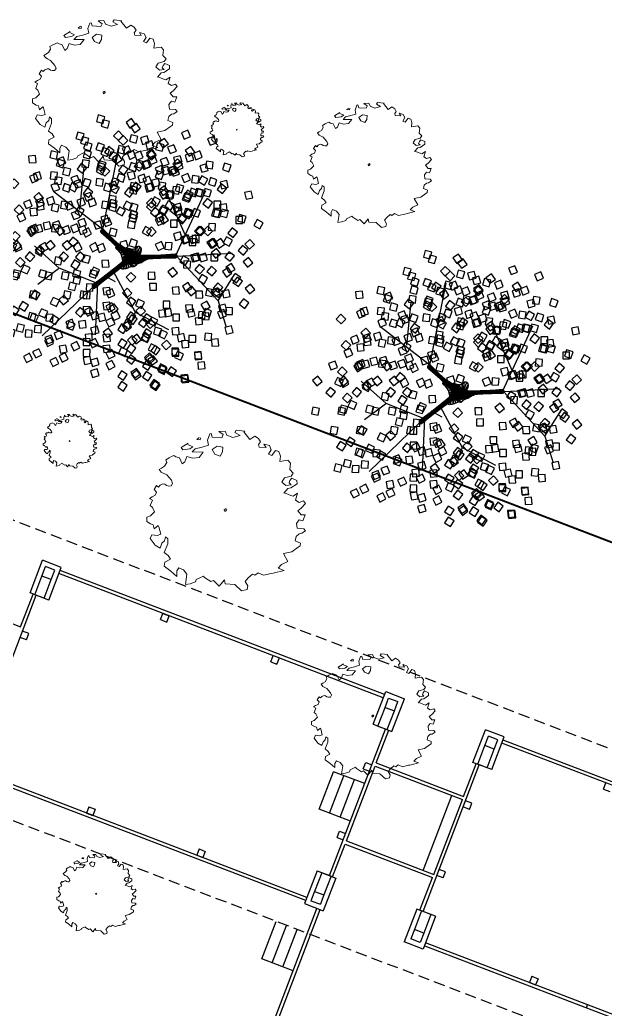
# Model space of a CAD drawing. Extents: x 2080 to 102394, y 2071 to 93424.
# Drawn here: x 77126 to 77651, y 80916 to 81805 of the extents above; entities that cross this region are included whole.
import ezdxf

# ---------------------------------------------------------------- set-up
doc = ezdxf.new("R2010")
doc.units = 0
doc.header["$LTSCALE"] = 20
doc.header["$MEASUREMENT"] = 0
doc.linetypes.add('DASHED', pattern=[0.75, 0.5, -0.25])
for name, color, linetype, lineweight in [('fence', 13, 'FENCELINE2', 40), ('Mango tree', 96, 'Continuous', 5), ('sappotta', 114, 'Continuous', 5)]:
    doc.layers.add(name, color=color, linetype=linetype, lineweight=lineweight)
doc.layers.add('proposed tree', color=3, linetype='Continuous')
doc.layers.add('wall', color=13, linetype='Continuous')
doc.linetypes.add('FENCELINE2', pattern='A,0.25,-0.1,[132,ltypeshp.shx,S=0.1,R=0,X=-0.1,Y=0],-0.1,1', length=1.45)

# ---------------------------------------------------------------- blocks, each defined once
blk = doc.blocks.new('NEEM')
at = {"layer": 'sappotta', "linetype": 'Continuous'}
for p, q in [((0.003, 1.132), (-0.083, 1.127)), ((-0.083, 1.127), (-0.023, 1.083)), ((0.03, 1.077), (0.003, 1.132)), ((0.162, 1.144), (0.142, 1.112)), ((0.283, 1.13), (0.162, 1.144)), ((0.267, 1.123), (0.283, 1.13)), ((0.351, 1.016), (0.267, 1.123)), ((-0.359, 1.043), (-0.396, 1.016)), ((-0.396, 1.016), (-0.345, 1.011)), ((-0.345, 1.011), (-0.34, 1.039)), ((-0.213, 1.092), (-0.242, 1.007)), ((-0.242, 1.007), (-0.23, 0.935)), ((-0.191, 1.099), (-0.213, 1.092)), ((-0.177, 1.048), (-0.191, 1.099)), ((-0.043, 1.039), (-0.177, 1.048)), ((-0.023, 1.083), (-0.043, 1.039)), ((0.114, 1.043), (0.03, 1.077)), ((0.216, 1.072), (0.114, 1.043)), ((0.142, 1.112), (0.216, 1.072)), ((0.421, 1.063), (0.351, 1.016)), ((0.473, 1.03), (0.421, 1.063)), ((0.472, 0.942), (0.501, 0.982)), ((0.501, 0.982), (0.473, 1.03)), ((-0.517, 0.963), (-0.614, 0.901)), ((-0.614, 0.901), (-0.589, 0.87)), ((-0.589, 0.87), (-0.494, 0.884)), ((-0.521, 0.945), (-0.521, 0.945)), ((-0.449, 0.913), (-0.521, 0.945)), ((-0.494, 0.884), (-0.449, 0.913)), ((-0.415, 0.884), (-0.459, 0.839)), ((-0.459, 0.839), (-0.303, 0.837)), ((-0.32, 0.906), (-0.415, 0.884)), ((-0.303, 0.837), (-0.361, 0.762)), ((-0.23, 0.935), (-0.32, 0.906)), ((-0.108, 0.922), (-0.177, 0.872)), ((-0.177, 0.872), (-0.139, 0.809)), ((-0.027, 0.908), (-0.108, 0.922)), ((-0.067, 0.78), (-0.034, 0.839)), ((-0.034, 0.839), (-0.027, 0.908)), ((0.483, 0.908), (0.472, 0.942)), ((0.581, 0.9), (0.483, 0.908)), ((0.551, 0.95), (0.581, 0.9)), ((0.627, 0.928), (0.551, 0.95)), ((0.616, 0.806), (0.654, 0.87)), ((0.654, 0.87), (0.627, 0.928)), ((0.715, 0.86), (0.66, 0.788)), ((0.762, 0.844), (0.715, 0.86)), ((0.783, 0.779), (0.762, 0.844)), ((-0.783, 0.757), (-0.83, 0.729)), ((-0.83, 0.729), (-0.826, 0.714)), ((-0.826, 0.714), (-0.818, 0.692)), ((-0.749, 0.774), (-0.783, 0.757)), ((-0.717, 0.789), (-0.749, 0.774)), ((-0.689, 0.772), (-0.717, 0.789)), ((-0.638, 0.758), (-0.689, 0.772)), ((-0.598, 0.672), (-0.638, 0.758)), ((-0.562, 0.699), (-0.598, 0.672)), ((-0.533, 0.776), (-0.562, 0.699)), ((-0.452, 0.75), (-0.533, 0.776)), ((-0.361, 0.762), (-0.452, 0.75)), ((-0.139, 0.809), (-0.067, 0.78)), ((0.66, 0.788), (0.616, 0.806)), ((0.776, 0.704), (0.783, 0.779)), ((0.888, 0.723), (0.776, 0.704)), ((0.924, 0.679), (0.888, 0.723)), ((-0.892, 0.613), (-0.923, 0.594)), ((-0.923, 0.594), (-0.895, 0.555)), ((-0.85, 0.638), (-0.892, 0.613)), ((-0.818, 0.692), (-0.85, 0.638)), ((0.913, 0.591), (0.924, 0.679)), ((0.964, 0.541), (0.913, 0.591)), ((-0.895, 0.555), (-0.868, 0.54)), ((-0.868, 0.54), (-0.818, 0.517)), ((-0.818, 0.517), (-0.752, 0.44)), ((-0.752, 0.44), (-0.735, 0.394)), ((0.804, 0.415), (0.84, 0.475)), ((0.84, 0.475), (0.934, 0.5)), ((0.917, 0.437), (0.904, 0.404)), ((0.942, 0.471), (0.917, 0.437)), ((0.934, 0.5), (0.964, 0.541)), ((1.014, 0.439), (0.942, 0.471)), ((1.018, 0.389), (1.014, 0.439)), ((-0.96, 0.366), (-0.994, 0.31)), ((-0.994, 0.31), (-0.961, 0.275)), ((-0.935, 0.345), (-0.96, 0.366)), ((-0.908, 0.372), (-0.935, 0.345)), ((-0.87, 0.389), (-0.908, 0.372)), ((-0.846, 0.386), (-0.87, 0.389)), ((-0.821, 0.367), (-0.846, 0.386)), ((-0.788, 0.359), (-0.821, 0.367)), ((-0.757, 0.361), (-0.788, 0.359)), ((-0.735, 0.394), (-0.757, 0.361)), ((0.86, 0.367), (0.804, 0.415)), ((0.829, 0.259), (0.888, 0.326)), ((0.933, 0.378), (0.86, 0.367)), ((0.888, 0.326), (0.93, 0.332)), ((0.904, 0.404), (0.933, 0.378)), ((0.93, 0.332), (1.018, 0.389)), ((-1.023, 0.208), (-1.062, 0.182)), ((-1.062, 0.182), (-1.02, 0.162)), ((-1.02, 0.162), (-1.049, 0.084)), ((-0.978, 0.229), (-1.023, 0.208)), ((-0.961, 0.275), (-0.978, 0.229)), ((0.838, 0.262), (0.829, 0.259)), ((0.931, 0.228), (0.838, 0.262)), ((0.962, 0.217), (0.931, 0.228)), ((1.025, 0.259), (0.962, 0.217)), ((0.996, 0.16), (1.025, 0.259)), ((1.046, 0.129), (0.996, 0.16)), ((1.109, 0.149), (1.046, 0.129)), ((1.137, 0.114), (1.109, 0.149)), ((-1.049, 0.084), (-1.017, 0.059)), ((-1.017, 0.059), (-0.991, -0.002)), ((0.02, 0.041), (-0.009, 0.024)), ((-0.009, 0.024), (0, 0)), ((0, 0), (0.014, 0.011)), ((0.014, 0.011), (0.027, 0.031)), ((1.029, 0.011), (1.074, 0.049)), ((1.074, -0.047), (1.029, 0.011)), ((1.074, 0.049), (1.137, 0.114)), ((-1.097, -0.077), (-1.098, -0.14)), ((-1.048, -0.062), (-1.097, -0.077)), ((-0.991, -0.002), (-1.048, -0.062)), ((1.007, -0.166), (1.046, -0.114)), ((1.046, -0.114), (1.1, -0.129)), ((1.129, -0.047), (1.074, -0.047)), ((1.1, -0.129), (1.129, -0.047)), ((-1.098, -0.14), (-1.044, -0.173)), ((-1.044, -0.173), (-1.007, -0.185)), ((-1.007, -0.185), (-0.992, -0.244)), ((-0.992, -0.244), (-0.937, -0.198)), ((-0.937, -0.198), (-0.93, -0.213)), ((-0.93, -0.213), (-0.902, -0.318)), ((1.016, -0.234), (1.007, -0.166)), ((1.11, -0.243), (1.016, -0.234)), ((1.083, -0.306), (1.137, -0.273)), ((1.137, -0.273), (1.11, -0.243)), ((-1.025, -0.325), (-1.052, -0.378)), ((-1.052, -0.378), (-0.982, -0.471)), ((-0.953, -0.336), (-1.025, -0.325)), ((-0.902, -0.318), (-0.953, -0.336)), ((-0.888, -0.446), (-0.848, -0.411)), ((-0.848, -0.411), (-0.837, -0.355)), ((-0.837, -0.355), (-0.803, -0.383)), ((-0.803, -0.383), (-0.803, -0.452)), ((0.992, -0.411), (1.004, -0.349)), ((1.066, -0.443), (0.992, -0.411)), ((1.004, -0.349), (1.045, -0.311)), ((1.045, -0.311), (1.083, -0.306)), ((-0.982, -0.471), (-0.91, -0.516)), ((-0.91, -0.516), (-0.888, -0.446)), ((-0.803, -0.452), (-0.853, -0.576)), ((0.943, -0.565), (1.032, -0.503)), ((1.032, -0.503), (1.061, -0.484)), ((1.061, -0.484), (1.066, -0.443)), ((-0.853, -0.576), (-0.797, -0.619)), ((-0.766, -0.668), (-0.844, -0.71)), ((-0.797, -0.619), (-0.766, -0.668)), ((0.826, -0.591), (0.943, -0.565)), ((0.887, -0.704), (0.826, -0.591)), ((-0.844, -0.71), (-0.852, -0.77)), ((-0.852, -0.77), (-0.758, -0.838)), ((-0.676, -0.836), (-0.649, -0.791)), ((-0.649, -0.791), (-0.582, -0.82)), ((-0.582, -0.82), (-0.534, -0.881)), ((0.68, -0.867), (0.834, -0.828)), ((0.751, -0.797), (0.797, -0.747)), ((0.834, -0.828), (0.751, -0.797)), ((0.797, -0.747), (0.887, -0.704)), ((-0.758, -0.838), (-0.675, -0.912)), ((-0.675, -0.912), (-0.676, -0.836)), ((-0.534, -0.881), (-0.554, -1.025)), ((-0.413, -0.988), (-0.401, -0.955)), ((-0.401, -0.955), (-0.302, -0.907)), ((-0.302, -0.907), (-0.286, -0.926)), ((-0.286, -0.926), (-0.197, -0.986)), ((-0.197, -0.986), (-0.157, -0.969)), ((-0.157, -0.969), (-0.078, -1.049)), ((-0.078, -1.049), (-0.006, -0.96)), ((-0.006, -0.96), (0.006, -1.017)), ((0.287, -0.982), (0.327, -0.932)), ((0.327, -0.932), (0.391, -0.879)), ((0.391, -0.879), (0.423, -0.897)), ((0.423, -0.897), (0.47, -0.86)), ((0.47, -0.86), (0.543, -0.896)), ((0.543, -0.896), (0.652, -0.871)), ((0.652, -0.871), (0.68, -0.867)), ((-0.554, -1.025), (-0.486, -1.015)), ((-0.486, -1.015), (-0.413, -0.988)), ((0.006, -1.017), (0.139, -1.026)), ((0.139, -1.026), (0.236, -1.115)), ((0.236, -1.115), (0.314, -1.096)), ((0.324, -1.046), (0.287, -0.982)), ((0.314, -1.096), (0.324, -1.046))]:
    blk.add_line(p, q, dxfattribs=at)
blk = doc.blocks.new('3DLF-S')
at = {"color": 3}
blk.add_3dface([(0, 0), (-4, -4, -4), (0, -8, -8), (4, -4, -4)], dxfattribs=at)
blk = doc.blocks.new('3DLFS-S')
at = {"color": 92}
for p, rotation in [((-7.25, 0.25, 10.5), 338.5232090204596), ((-21.75, -8.25, -0.46), 330.9453959009229), ((11.5, -2.25, 8.5), 25.76932762433872), ((28, -11.58, 2.5), 29.93151184050779), ((-11.25, -21.75), 349.3803447238449), ((11, -25.71, 1), 29.93151184050779)]:
    blk.add_blockref('3DLF-S', p, dxfattribs=dict(at, rotation=rotation))
blk.add_blockref('3DLF-S', (-1.75, -11.41, 4.75), dxfattribs=at)
blk = doc.blocks.new('T48')
at = {"color": 10, "extrusion": (6.99446e-33, -1, -1.83772e-16)}
for p, q in [((-0.0984, 0.0995, 0.6032), (-0.0413, 0.3873, 0.7588)), ((-0.1789, 0.1693, 0.6646), (-0.164, 0.3196, 0.8033)), ((-0.0984, 0.0995, 0.5958), (-0.2688, 0.2307, 0.725)), ((0.1651, 0.0063, 0.4593), (0.3567, 0.0169, 0.5895))]:
    blk.add_line(p, q, dxfattribs=at)
at = {"color": 10}
for p, q in [((0.1916, 0.0783, 0.5027), (0.1238, 0.2318, 0.5027)), ((0.1566, 0.0063, 0.4614), (0.2635, 0.2371, 0.6022)), ((-0.2519, -0.036, 0.508), (-0.3387, 0.0423, 0.5387)), ((0.1598, 0.0063, 0.4614), (0.3059, -0.1503, 0.6022)), ((-0.254, -0.0381, 0.5122), (-0.3271, -0.0931, 0.6011)), ((-0.12, -0.0885, 0.417), (-0.2519, -0.036, 0.508)), ((-0.0624, -0.0466, 0.3387), (0.0148, -0.1905, 0.3598)), ((0.3059, -0.1503, 0.6022), (0.3641, -0.0582, 0.653)), ((-0.3111, -0.2741, 0.6445), (-0.1333, -0.1027, 0.4233)), ((-0.1168, -0.0885, 0.417), (-0.1253, -0.2699, 0.5122)), ((0.3059, -0.1503, 0.6022), (0.3344, -0.2434, 0.6382)), ((0.0148, -0.1905, 0.3598), (0.0011, -0.2275, 0.4117)), ((0.0148, -0.1905, 0.3598), (0.1323, -0.2519, 0.3598))]:
    blk.add_line(p, q, dxfattribs=at)
at = {"color": 10, "extrusion": (1, 0, 0)}
blk.add_line((-0.0544, -0.0836, 0.4307), (-0.0929, -0.0624, 0.6985), dxfattribs=at)
at = {"color": 10}
blk.add_lwpolyline([(0.0317, 0.0392, -0.117832), (0.0349, 0.0351, -0.109862), (0.036, 0.0296, -0.036437), (0.0354, 0.0234, -0.034184), (0.0339, 0.0169, -0.070317), (0.0317, 0.0123, 0.121404), (0.0307, 0.0095, 0.105675), (0.0309, 0.0078, 0.10563), (0.0317, 0.0063, 0.11787), (0.034, 0.0048, 0.050289), (0.0402, 0.0032, 0.018663), (0.0459, 0.0025, 0.01497), (0.0529, 0.0021, 0.087147), (0.0578, 0.0029, -0.118281), (0.0614, 0.0032, -0.325615), (0.0642, 0.0004, -0.326103), (0.0624, -0.0032, -0.032273), (0.0591, -0.0046, 0.027106), (0.055, -0.0063, 0.002318), (0.0467, -0.0105, 0.008478), (0.0444, -0.0116, 0.036344), (0.042, -0.0132, -0.022039), (0.0381, -0.0159, -0.092744), (0.0318, -0.0183, 0.069203), (0.0233, -0.0212, 0.147866), (0.0177, -0.0264, -0.172152), (0.0127, -0.0307, -0.132721), (0.0065, -0.0313, 0.108842), (-0.0011, -0.0317, 0.053805), (-0.0066, -0.0339, -0.040641), (-0.0138, -0.037, -0.081395), (-0.0294, -0.0396, -0.221332), (-0.0349, -0.037, -0.079922), (-0.0366, -0.0342, -0.108313), (-0.037, -0.0317, -0.048517), (-0.0366, -0.0289, -0.02389), (-0.0349, -0.0233, -0.137674), (-0.0294, -0.0155, 0.264867), (-0.0275, -0.0106, 0.017693), (-0.028, -0.0077, 0.00755), (-0.0296, -0.0011, 0.004346), (-0.0318, 0.0072, 0.010497), (-0.0328, 0.0106, 0.070056), (-0.0345, 0.0141, 0.023562), (-0.0413, 0.0233, 0.090241), (-0.0474, 0.0285, -0.118501), (-0.0519, 0.0328, -0.08154), (-0.0529, 0.0353, -0.126697), (-0.0529, 0.037, -0.215241), (-0.0518, 0.0384, -0.116434), (-0.0487, 0.0392, -0.22855), (-0.0456, 0.0377, 0.214017), (-0.0423, 0.036, 0.07524), (-0.0392, 0.0363, 0.190759), (-0.0381, 0.037, 0.274563), (-0.038, 0.0385, -0.2385), (-0.0381, 0.0402, -0.087445), (-0.0371, 0.0416, -0.110244), (-0.036, 0.0423, -0.136741), (-0.0342, 0.0425, -0.06456), (-0.0307, 0.0413, -0.144236), (-0.0272, 0.038, 0.201708), (-0.0243, 0.036, 0.026586), (-0.0197, 0.0351, -0.015616), (-0.0116, 0.0339, -0.012911), (-0.0034, 0.0321, 0.016293), (0.0032, 0.0307, 0.100723), (0.0087, 0.0308, 0.063874), (0.0169, 0.0339, 0.158892), (0.0202, 0.0372, -0.171356), (0.0233, 0.0402, -0.140353), (0.0277, 0.0409, -0.14068)], format="xyb", close=True, dxfattribs=at)
blk.add_circle((0, 0, 0.0593), 0.0169, dxfattribs=at)
at = {"color": 10, "extrusion": (0.668965, 4.71754e-17, 0.743294)}
blk.add_circle((0.0067, 0.1929, 0.4486), 0.00635, dxfattribs=at)
at = {"color": 92, "xscale": 0.00423333291, "yscale": 0.00423333291, "zscale": 0.00423333291}
for p, rotation in [((-0.0512, 0.3634, 0.4773), 180), ((-0.0347, 0.3469, 0.5778), 180), ((0.2193, 0.2927, 0.6911), 127.0355451173859), ((-0.1257, 0.2737, 0.7715), 217.0355451173859), ((-0.2751, 0.2492, 0.5313), 241.10908773184), ((0.0646, 0.2942, 0.7715), 180), ((0.0532, 0.2187, 0.4392), 127.0355451173859), ((0.1697, 0.2419, 0.5345), 127.0355451173859), ((-0.2217, 0.214, 0.6223), 217.0355451173859), ((-0.0766, 0.2087, 0.5239), 217.0355451173859), ((-0.0983, 0.239, 0.6773), 180), ((0.0212, 0.2561, 0.581), 180), ((0.0782, 0.1863, 0.8901), 127.0355451173859), ((0.0824, 0.1895, 0.3736), 127.0355451173859), ((0.1019, 0.2041, 0.7334), 127.0355451173859), ((0.1566, 0.2654, 0.6181), 180), ((-0.2004, 0.1285, 0.6773), 217.0355451173859), ((-0.056, 0.1294, 0.5408), 217.0355451173859), ((-0.0313, 0.1487, 0.9155), 217.0355451173859), ((0.3278, 0.115, 0.6159), 116.7371100578059), ((0.0356, 0.06, 0.8699), 217.0355451173859), ((0.0646, 0.127, 0.8805), 180), ((0.0646, 0.1143, 0.3831), 180), ((0.1746, 0.1016, 0.8901), 90), ((0.1799, 0.1016, 0.3736), 90), ((0.2043, 0.1016, 0.7334), 90), ((-0.2706, 0.0643, 0.3937), 241.10908773184), ((-0.2856, 0.0738, 0.6742), 260.280514680602), ((0.2753, 0.0475, 0.4286), 105.1767250495332), ((-0.1363, 0.0536, 0.6773), 274.426310174705), ((0.0646, 0.0265, 0.8699), 180), ((0.1228, -0.0191, 0.6773), 105.1767250495332), ((-0.3807, 0.0017, 0.5165), 274.426310174705), ((-0.2887, 0.0017, 0.8181), 274.426310174705), ((-0.1701, 0.0017, 0.454), 274.426310174705), ((-0.1119, 0.0017, 0.9165), 274.426310174705), ((0.188, -0.0842, 0.6551), 105.1767250495332), ((0.24, -0.0892, 0.7673), 68.14117993214732), ((0.2855, -0.0824, 0.5175), 54.73338241883649), ((-0.0904, -0.066, 0.9165), 311.4618552920909), ((0.2622, -0.1654, 0.5673), 68.14117993214732), ((0.0168, -0.0972, 0.8329), 19.52835435071045), ((-0.2315, -0.1725, 0.8181), 311.4618552920909), ((-0.1488, -0.2181, 0.453), 294.8881552746311), ((-0.0451, -0.1141, 0.7705), 342.4928092333245), ((0.0639, -0.1597, 0.9017), 19.52835435071045), ((-0.305, -0.2279, 0.5165), 311.4618552920909), ((-0.2725, -0.2122, 0.6456), 311.4618552920909), ((-0.0451, -0.166, 0.9017), 342.4928092333245), ((0.0694, -0.1975, 0.4646), 28.35728449507812), ((0.0977, -0.2045, 0.6371), 19.52835435071045), ((-0.0635, -0.1995, 0.4646), 351.3217393776923), ((-0.0451, -0.2782, 0.6371), 342.4928092333245), ((0.1544, -0.2796, 0.7345), 19.52835435071045), ((-0.0451, -0.3163, 0.7345), 342.4928092333245), ((0.0947, -0.3242, 0.635), 19.52835435071045), ((0.0952, -0.3294, 0.508), 20.68147253157148)]:
    blk.add_blockref('3DLFS-S', p, dxfattribs=dict(at, rotation=rotation))
at = {"xscale": 0.00423333291, "yscale": 0.00423333291, "zscale": 0.00423333291}
for p, rotation in [((-0.0783, -0.0074, 0.9843), 319.1446237411043), ((0.0603, -0.0508, 0.9843), 46.3875157474432)]:
    blk.add_blockref('3DLF-S', p, dxfattribs=dict(at, rotation=rotation))
blk.add_blockref('3DLF-S', (0, -0.0508, 0.9843), dxfattribs=at)
at = {"color": 10}
mesh = blk.add_polymesh((2, 36), dxfattribs=dict(at, n_close=True))
for k, corner in enumerate([(-0.0046, 0.0044, 0.2678), (-0.0035, 0.0053, 0.2678), (-0.0022, 0.0061, 0.2678), (-0.0009, 0.0067, 0.2678), (0.0006, 0.007, 0.2678), (0.0021, 0.007, 0.2678), (0.0035, 0.0068, 0.2678), (0.0049, 0.0063, 0.2678), (0.0062, 0.0056, 0.2678), (0.0074, 0.0047, 0.2678), (0.0083, 0.0036, 0.2678), (0.0091, 0.0023, 0.2678), (0.0097, 0.0009, 0.2678), (0.0099, -0.0005, 0.2678), (0.01, -0.002, 0.2678), (0.0098, -0.0034, 0.2678), (0.0093, -0.0048, 0.2678), (0.0086, -0.0061, 0.2678), (0.0077, -0.0073, 0.2678), (0.0066, -0.0083, 0.2678), (0.0053, -0.009, 0.2678), (0.0039, -0.0096, 0.2678), (0.0025, -0.0099, 0.2678), (0.001, -0.0099, 0.2678), (-0.0004, -0.0097, 0.2678), (-0.0018, -0.0092, 0.2678), (-0.0031, -0.0085, 0.2678), (-0.0043, -0.0076, 0.2678), (-0.0053, -0.0065, 0.2678), (-0.006, -0.0052, 0.2678), (-0.0066, -0.0039, 0.2678), (-0.0069, -0.0024, 0.2678), (-0.0069, -0.0009, 0.2678), (-0.0067, 0.0005, 0.2678), (-0.0062, 0.0019, 0.2678), (-0.0055, 0.0032, 0.2678), (-0.0963, 0.0992, 0.5969), (-0.0957, 0.0985, 0.5976), (-0.0954, 0.0978, 0.5983), (-0.0951, 0.0969, 0.599), (-0.0951, 0.096, 0.5996), (-0.0952, 0.095, 0.6001), (-0.0955, 0.094, 0.6006), (-0.0959, 0.0931, 0.6009), (-0.0965, 0.0922, 0.6011), (-0.0972, 0.0913, 0.6011), (-0.098, 0.0906, 0.6011), (-0.0989, 0.0899, 0.6009), (-0.0999, 0.0894, 0.6006), (-0.1008, 0.0891, 0.6001), (-0.1018, 0.0889, 0.5996), (-0.1027, 0.0889, 0.599), (-0.1036, 0.0891, 0.5983), (-0.1043, 0.0894, 0.5976), (-0.105, 0.0899, 0.5969), (-0.1055, 0.0906, 0.5961), (-0.1059, 0.0913, 0.5954), (-0.1061, 0.0922, 0.5948), (-0.1062, 0.0931, 0.5942), (-0.1061, 0.0941, 0.5936), (-0.1058, 0.0951, 0.5932), (-0.1053, 0.096, 0.5929), (-0.1048, 0.0969, 0.5927), (-0.1041, 0.0978, 0.5926), (-0.1032, 0.0985, 0.5927), (-0.1024, 0.0992, 0.5929), (-0.1014, 0.0997, 0.5932), (-0.1004, 0.1, 0.5936), (-0.0995, 0.1002, 0.5942), (-0.0986, 0.1002, 0.5948), (-0.0977, 0.1, 0.5954), (-0.0969, 0.0997, 0.5961)]):
    mesh.set_mesh_vertex(divmod(k, 36), corner)
mesh = blk.add_polymesh((2, 36), dxfattribs=dict(at, n_close=True))
for k, corner in enumerate([(0.0169, 0, 0.0593), (0.0167, 0.0029, 0.0593), (0.0159, 0.0058, 0.0593), (0.0147, 0.0085, 0.0593), (0.013, 0.0109, 0.0593), (0.0109, 0.013, 0.0593), (0.0085, 0.0147, 0.0593), (0.0058, 0.0159, 0.0593), (0.0029, 0.0167, 0.0593), (0, 0.0169, 0.0593), (-0.0029, 0.0167, 0.0593), (-0.0058, 0.0159, 0.0593), (-0.0085, 0.0147, 0.0593), (-0.0109, 0.013, 0.0593), (-0.013, 0.0109, 0.0593), (-0.0147, 0.0085, 0.0593), (-0.0159, 0.0058, 0.0593), (-0.0167, 0.0029, 0.0593), (-0.0169, 0, 0.0593), (-0.0167, -0.0029, 0.0593), (-0.0159, -0.0058, 0.0593), (-0.0147, -0.0085, 0.0593), (-0.013, -0.0109, 0.0593), (-0.0109, -0.013, 0.0593), (-0.0085, -0.0147, 0.0593), (-0.0058, -0.0159, 0.0593), (-0.0029, -0.0167, 0.0593), (0, -0.0169, 0.0593), (0.0029, -0.0167, 0.0593), (0.0058, -0.0159, 0.0593), (0.0085, -0.0147, 0.0593), (0.0109, -0.013, 0.0593), (0.013, -0.0109, 0.0593), (0.0147, -0.0085, 0.0593), (0.0159, -0.0058, 0.0593), (0.0167, -0.0029, 0.0593), (0.0223, 0.0396), (0.015, 0.0329), (0.0052, 0.0305), (-0.0048, 0.0324), (-0.0147, 0.0344), (-0.0247, 0.0361), (-0.0327, 0.0421), (-0.0383, 0.0368), (-0.0474, 0.0389), (-0.0522, 0.0334), (-0.0448, 0.0267), (-0.0381, 0.0191), (-0.0328, 0.0105), (-0.0301, 0.0007), (-0.0278, -0.0091), (-0.0317, -0.0177), (-0.0361, -0.0268), (-0.0354, -0.0365), (-0.0263, -0.0395), (-0.0163, -0.0378), (-0.0068, -0.0341), (0.0028, -0.0311), (0.0128, -0.0306), (0.0199, -0.0236), (0.0288, -0.019), (0.0384, -0.0157), (0.047, -0.0103), (0.0561, -0.0059), (0.0642, -0.0006), (0.0566, 0.0025), (0.0465, 0.0024), (0.0365, 0.004), (0.031, 0.0108), (0.0348, 0.0202), (0.036, 0.0303), (0.0317, 0.0392)]):
    mesh.set_mesh_vertex(divmod(k, 36), corner)
mesh = blk.add_polymesh((2, 36), dxfattribs=dict(at, n_close=True))
for k, corner in enumerate([(-0.0047, -0.0042, 0.2678), (-0.0056, -0.0031, 0.2678), (-0.0063, -0.0017, 0.2678), (-0.0067, -0.0003, 0.2678), (-0.0069, 0.0011, 0.2678), (-0.0068, 0.0026, 0.2678), (-0.0065, 0.004, 0.2678), (-0.0059, 0.0054, 0.2678), (-0.0051, 0.0066, 0.2678), (-0.0041, 0.0077, 0.2678), (-0.0029, 0.0086, 0.2678), (-0.0016, 0.0093, 0.2678), (-0.0002, 0.0097, 0.2678), (0.0013, 0.0099, 0.2678), (0.0028, 0.0098, 0.2678), (0.0042, 0.0095, 0.2678), (0.0056, 0.0089, 0.2678), (0.0068, 0.0081, 0.2678), (0.0079, 0.0071, 0.2678), (0.0088, 0.0059, 0.2678), (0.0094, 0.0046, 0.2678), (0.0099, 0.0032, 0.2678), (0.01, 0.0017, 0.2678), (0.01, 0.0002, 0.2678), (0.0096, -0.0012, 0.2678), (0.009, -0.0026, 0.2678), (0.0082, -0.0038, 0.2678), (0.0072, -0.0049, 0.2678), (0.0061, -0.0058, 0.2678), (0.0047, -0.0064, 0.2678), (0.0033, -0.0069, 0.2678), (0.0019, -0.007, 0.2678), (0.0004, -0.007, 0.2678), (-0.0011, -0.0066, 0.2678), (-0.0024, -0.0061, 0.2678), (-0.0036, -0.0053, 0.2678), (-0.1348, -0.0955, 0.4233), (-0.1341, -0.0951, 0.4241), (-0.1334, -0.0948, 0.4248), (-0.1325, -0.0946, 0.4254), (-0.1316, -0.0946, 0.426), (-0.1306, -0.0948, 0.4266), (-0.1297, -0.0952, 0.427), (-0.1287, -0.0957, 0.4273), (-0.1279, -0.0963, 0.4275), (-0.1271, -0.0971, 0.4276), (-0.1264, -0.098, 0.4275), (-0.1258, -0.0989, 0.4273), (-0.1254, -0.0999, 0.427), (-0.1252, -0.1009, 0.4266), (-0.1251, -0.1019, 0.426), (-0.1251, -0.1028, 0.4254), (-0.1254, -0.1036, 0.4248), (-0.1258, -0.1044, 0.4241), (-0.1263, -0.105, 0.4233), (-0.127, -0.1055, 0.4226), (-0.1278, -0.1058, 0.4219), (-0.1287, -0.1059, 0.4212), (-0.1296, -0.1059, 0.4206), (-0.1305, -0.1057, 0.4201), (-0.1315, -0.1054, 0.4196), (-0.1324, -0.1049, 0.4193), (-0.1333, -0.1042, 0.4191), (-0.1341, -0.1034, 0.4191), (-0.1348, -0.1026, 0.4191), (-0.1353, -0.1016, 0.4193), (-0.1357, -0.1006, 0.4196), (-0.136, -0.0997, 0.4201), (-0.1361, -0.0987, 0.4206), (-0.136, -0.0978, 0.4212), (-0.1358, -0.0969, 0.4219), (-0.1354, -0.0962, 0.4226)]):
    mesh.set_mesh_vertex(divmod(k, 36), corner)
mesh = blk.add_polymesh((2, 36), dxfattribs=dict(at, n_close=True))
for k, corner in enumerate([(0.0169, 0, 0.0593), (0.0167, 0.0029, 0.0593), (0.0159, 0.0058, 0.0593), (0.0147, 0.0085, 0.0593), (0.013, 0.0109, 0.0593), (0.0109, 0.013, 0.0593), (0.0085, 0.0147, 0.0593), (0.0058, 0.0159, 0.0593), (0.0029, 0.0167, 0.0593), (0, 0.0169, 0.0593), (-0.0029, 0.0167, 0.0593), (-0.0058, 0.0159, 0.0593), (-0.0085, 0.0147, 0.0593), (-0.0109, 0.013, 0.0593), (-0.013, 0.0109, 0.0593), (-0.0147, 0.0085, 0.0593), (-0.0159, 0.0058, 0.0593), (-0.0167, 0.0029, 0.0593), (-0.0169, 0, 0.0593), (-0.0167, -0.0029, 0.0593), (-0.0159, -0.0058, 0.0593), (-0.0147, -0.0085, 0.0593), (-0.013, -0.0109, 0.0593), (-0.0109, -0.013, 0.0593), (-0.0085, -0.0147, 0.0593), (-0.0058, -0.0159, 0.0593), (-0.0029, -0.0167, 0.0593), (0, -0.0169, 0.0593), (0.0029, -0.0167, 0.0593), (0.0058, -0.0159, 0.0593), (0.0085, -0.0147, 0.0593), (0.0109, -0.013, 0.0593), (0.013, -0.0109, 0.0593), (0.0147, -0.0085, 0.0593), (0.0159, -0.0058, 0.0593), (0.0167, -0.0029, 0.0593), (0.0116, 0, 0.2773), (0.0115, 0.002, 0.2773), (0.0109, 0.004, 0.2773), (0.0101, 0.0058, 0.2773), (0.0089, 0.0075, 0.2773), (0.0075, 0.0089, 0.2773), (0.0058, 0.0101, 0.2773), (0.004, 0.0109, 0.2773), (0.002, 0.0115, 0.2773), (0, 0.0116, 0.2773), (-0.002, 0.0115, 0.2773), (-0.004, 0.0109, 0.2773), (-0.0058, 0.0101, 0.2773), (-0.0075, 0.0089, 0.2773), (-0.0089, 0.0075, 0.2773), (-0.0101, 0.0058, 0.2773), (-0.0109, 0.004, 0.2773), (-0.0115, 0.002, 0.2773), (-0.0116, 0, 0.2773), (-0.0115, -0.002, 0.2773), (-0.0109, -0.004, 0.2773), (-0.0101, -0.0058, 0.2773), (-0.0089, -0.0075, 0.2773), (-0.0075, -0.0089, 0.2773), (-0.0058, -0.0101, 0.2773), (-0.004, -0.0109, 0.2773), (-0.002, -0.0115, 0.2773), (0, -0.0116, 0.2773), (0.002, -0.0115, 0.2773), (0.004, -0.0109, 0.2773), (0.0058, -0.0101, 0.2773), (0.0075, -0.0089, 0.2773), (0.0089, -0.0075, 0.2773), (0.0101, -0.0058, 0.2773), (0.0109, -0.004, 0.2773), (0.0115, -0.002, 0.2773)]):
    mesh.set_mesh_vertex(divmod(k, 36), corner)
mesh = blk.add_polymesh((2, 36), dxfattribs=dict(at, n_close=True))
for k, corner in enumerate([(0.0095, 0, 0.2741), (0.0094, 0.0015, 0.2741), (0.009, 0.0029, 0.2741), (0.0084, 0.0042, 0.2741), (0.0075, 0.0054, 0.2741), (0.0065, 0.0065, 0.2741), (0.0053, 0.0073, 0.2741), (0.004, 0.008, 0.2741), (0.0025, 0.0083, 0.2741), (0.0011, 0.0085, 0.2741), (-0.0004, 0.0083, 0.2741), (-0.0018, 0.008, 0.2741), (-0.0032, 0.0073, 0.2741), (-0.0044, 0.0065, 0.2741), (-0.0054, 0.0054, 0.2741), (-0.0063, 0.0042, 0.2741), (-0.0069, 0.0029, 0.2741), (-0.0073, 0.0015, 0.2741), (-0.0074, 0, 0.2741), (-0.0073, -0.0015, 0.2741), (-0.0069, -0.0029, 0.2741), (-0.0063, -0.0042, 0.2741), (-0.0054, -0.0054, 0.2741), (-0.0044, -0.0065, 0.2741), (-0.0032, -0.0073, 0.2741), (-0.0018, -0.008, 0.2741), (-0.0004, -0.0083, 0.2741), (0.0011, -0.0085, 0.2741), (0.0025, -0.0083, 0.2741), (0.004, -0.008, 0.2741), (0.0053, -0.0073, 0.2741), (0.0065, -0.0065, 0.2741), (0.0075, -0.0054, 0.2741), (0.0084, -0.0042, 0.2741), (0.009, -0.0029, 0.2741), (0.0094, -0.0015, 0.2741), (0.1567, 0.0131, 0.4625), (0.1559, 0.013, 0.4632), (0.1551, 0.0127, 0.4639), (0.1544, 0.0122, 0.4646), (0.1537, 0.0116, 0.4652), (0.1531, 0.0108, 0.4657), (0.1526, 0.0099, 0.4662), (0.1523, 0.0089, 0.4665), (0.1521, 0.0078, 0.4667), (0.152, 0.0067, 0.4667), (0.1521, 0.0056, 0.4667), (0.1523, 0.0046, 0.4665), (0.1526, 0.0036, 0.4662), (0.1531, 0.0027, 0.4657), (0.1537, 0.0019, 0.4652), (0.1544, 0.0012, 0.4646), (0.1551, 0.0008, 0.4639), (0.1559, 0.0005, 0.4632), (0.1567, 0.0004, 0.4625), (0.1576, 0.0005, 0.4617), (0.1583, 0.0008, 0.461), (0.1591, 0.0012, 0.4604), (0.1598, 0.0019, 0.4597), (0.1604, 0.0027, 0.4592), (0.1608, 0.0036, 0.4588), (0.1612, 0.0046, 0.4585), (0.1614, 0.0056, 0.4583), (0.1615, 0.0067, 0.4582), (0.1614, 0.0078, 0.4583), (0.1612, 0.0089, 0.4585), (0.1608, 0.0099, 0.4588), (0.1604, 0.0108, 0.4592), (0.1598, 0.0116, 0.4597), (0.1591, 0.0122, 0.4604), (0.1583, 0.0127, 0.461), (0.1576, 0.013, 0.4617)]):
    mesh.set_mesh_vertex(divmod(k, 36), corner)
blk = doc.blocks.new('A$C4747145C')
at = {"linetype": 'DASHED'}
for p, q in [((1120.56, -428.9), (0.09, -0.02)), ((1030.48, -664.25), (-76.22, -240.64))]:
    blk.add_line(p, q, dxfattribs=at)
for p, q in [((377.87, -204.04), (389.13, -174.63)), ((405.94, -181.06), (389.13, -174.63)), ((388.5, -188.84), (391.72, -180.44)), ((400.13, -183.66), (391.72, -180.44)), ((394.68, -210.48), (405.94, -181.06)), ((396.91, -192.06), (400.13, -183.66)), ((696.25, -295.4), (404.87, -183.86)), ((396.91, -192.06), (388.5, -188.84)), ((695.18, -298.2), (403.79, -186.66)), ((394.68, -210.48), (377.87, -204.04)), ((290.96, -204.51), (369.41, -234.54)), ((333.07, -337.87), (383.47, -206.19)), ((369.41, -234.54), (380.67, -205.12)), ((495.04, -228.02), (497.19, -222.41)), ((495.04, -228.02), (500.64, -230.16)), ((497.19, -222.41), (502.79, -224.56)), ((500.64, -230.16), (502.79, -224.56)), ((368.99, -244.01), (371.14, -238.41)), ((376.74, -240.56), (371.14, -238.41)), ((374.6, -246.16), (368.99, -244.01)), ((374.6, -246.16), (376.74, -240.56)), ((594.04, -265.91), (596.18, -260.3)), ((594.04, -265.91), (599.64, -268.05)), ((596.18, -260.3), (601.78, -262.45)), ((599.64, -268.05), (601.78, -262.45)), ((686.06, -322.01), (697.32, -292.59)), ((697.32, -292.59), (714.13, -299.03)), ((696.7, -306.81), (699.92, -298.41)), ((699.92, -298.41), (708.32, -301.62)), ((702.87, -328.45), (714.13, -299.03)), ((705.1, -310.03), (708.32, -301.62)), ((696.7, -306.81), (705.1, -310.03)), ((646.86, -457.99), (697.27, -326.3)), ((686.06, -322.01), (702.87, -328.45)), ((688.81, -356.79), (700.07, -327.37)), ((775.72, -356.33), (786.98, -326.91)), ((803.79, -333.35), (786.98, -326.91)), ((786.35, -341.13), (789.57, -332.72)), ((797.98, -335.94), (789.57, -332.72)), ((792.53, -362.76), (803.79, -333.35)), ((794.76, -344.35), (797.98, -335.94)), ((1094.1, -447.68), (802.72, -336.15)), ((794.76, -344.35), (786.35, -341.13)), ((1093.03, -450.48), (801.64, -338.95)), ((662, -426.84), (687.74, -359.59)), ((677.19, -361.98), (679.33, -356.38)), ((677.19, -361.98), (682.79, -364.13)), ((679.33, -356.38), (684.94, -358.52)), ((682.79, -364.13), (684.94, -358.52)), ((687.74, -359.59), (766.19, -389.62)), ((688.81, -356.79), (767.26, -386.82)), ((730.92, -490.16), (781.32, -358.48)), ((767.26, -386.82), (778.52, -357.4)), ((792.53, -362.76), (775.72, -356.33)), ((625.47, -480.31), (334.08, -368.78)), ((626.54, -477.51), (335.16, -365.98)), ((637.61, -398.23), (650.48, -364.61)), ((646.95, -401.8), (659.82, -368.18)), ((678.5, -375.33), (650.48, -364.61)), ((656.29, -405.38), (669.16, -371.76)), ((892.89, -380.3), (895.04, -374.7)), ((892.89, -380.3), (898.49, -382.45)), ((731.11, -453.29), (756.85, -386.05)), ((740.45, -456.87), (766.19, -389.62)), ((766.84, -396.3), (768.99, -390.7)), ((774.59, -392.84), (768.99, -390.7)), ((430.69, -396.12), (428.55, -401.73)), ((430.69, -396.12), (436.3, -398.27)), ((436.3, -398.27), (434.15, -403.87)), ((665.63, -408.95), (637.61, -398.23)), ((772.45, -398.44), (766.84, -396.3)), ((772.45, -398.44), (774.59, -392.84)), ((428.55, -401.73), (434.15, -403.87)), ((653.59, -423.62), (655.74, -418.02)), ((653.59, -423.62), (659.2, -425.76)), ((655.74, -418.02), (661.34, -420.16)), ((659.2, -425.76), (661.34, -420.16)), ((529.69, -434.01), (527.55, -439.62)), ((529.69, -434.01), (535.29, -436.16)), ((649.67, -459.06), (660.93, -429.64)), ((660.93, -429.64), (739.38, -459.67)), ((662, -426.84), (740.45, -456.87)), ((527.55, -439.62), (533.15, -441.76)), ((535.29, -436.16), (533.15, -441.76)), ((743.25, -457.94), (745.39, -452.33)), ((751, -454.48), (745.39, -452.33)), ((635.66, -453.7), (624.4, -483.11)), ((635.66, -453.7), (652.47, -460.13)), ((652.47, -460.13), (641.21, -489.55)), ((728.11, -489.09), (739.38, -459.67)), ((748.85, -460.08), (743.25, -457.94)), ((748.85, -460.08), (751, -454.48)), ((633.42, -472.11), (630.21, -480.52)), ((633.42, -472.11), (641.83, -475.33)), ((641.83, -475.33), (638.61, -483.74)), ((464.55, -934.29), (635.6, -487.4)), ((467.35, -935.36), (638.4, -488.48)), ((624.4, -483.11), (641.21, -489.55)), ((630.21, -480.52), (638.61, -483.74)), ((725.31, -488.01), (714.05, -517.43)), ((742.12, -494.45), (725.31, -488.01)), ((742.12, -494.45), (730.86, -523.87)), ((586.14, -532.71), (599.01, -499.09)), ((595.48, -536.29), (608.35, -502.67)), ((604.82, -539.86), (617.68, -506.24)), ((723.08, -506.43), (719.86, -514.84)), ((731.49, -509.65), (723.08, -506.43)), ((728.27, -518.06), (719.86, -514.84)), ((731.49, -509.65), (728.27, -518.06)), ((730.86, -523.87), (714.05, -517.43)), ((1023.32, -632.6), (731.94, -521.06)), ((1024.39, -629.8), (733.01, -518.26)), ((614.15, -543.44), (586.14, -532.71)), ((828.55, -548.41), (826.4, -554.01)), ((828.55, -548.41), (834.15, -550.55)), ((834.15, -550.55), (832, -556.16)), ((826.4, -554.01), (832, -556.16)), ((877.63, -576.83), (878.7, -574.03))]:
    blk.add_line(p, q)
at = {"layer": 'wall'}
for p, q in [((382.07, -205.65), (388.5, -188.84)), ((390.47, -208.87), (396.91, -192.06)), ((390.47, -208.87), (382.07, -205.65)), ((690.26, -323.62), (696.7, -306.81)), ((698.67, -326.84), (705.1, -310.03)), ((690.26, -323.62), (698.67, -326.84)), ((779.92, -357.94), (786.35, -341.13)), ((788.33, -361.16), (794.76, -344.35)), ((788.33, -361.16), (779.92, -357.94)), ((639.86, -455.3), (633.42, -472.11)), ((648.26, -458.52), (639.86, -455.3)), ((648.26, -458.52), (641.83, -475.33)), ((729.52, -489.62), (723.08, -506.43)), ((737.92, -492.84), (729.52, -489.62)), ((737.92, -492.84), (731.49, -509.65))]:
    blk.add_line(p, q, dxfattribs=at)

msp = doc.modelspace()

# ---------------------------------------------------------------- linework, layer by layer
at = {"layer": 'fence', "linetype": 'Continuous'}
msp.add_line((78340.661, 81073.968), (76607.285, 81737.452), dxfattribs=at)

# ---------------------------------------------------------------- block references
at = {"ltscale": 0.5}
msp.add_blockref('A$C4747145C', (76756.96, 81494.426), dxfattribs=at)
at = {"layer": 'Mango tree', "linetype": 'Continuous'}
for p, xscale, yscale, zscale in [((77200.952, 81738.654), 58.192315948545, 58.19231594861776, 58.19231594821446), ((77320.341, 81706.096), 21.53176129542408, 21.53176129543863, 21.53176129529507), ((77438.894, 81674.064), 49.73619491429417, 49.73619491435238, 49.7361949140131), ((77170.244, 81426.332), 21.53176129542408, 21.53176129543863, 21.53176129529507), ((77309.77, 81363.467), 63.8214875543199, 63.82148755439266, 63.82148755396364), ((77442.22, 81178.885), 49.73619491429417, 49.73619491435238, 49.7361949140131), ((77193.865, 81019.452), 31.87408587418031, 31.87408587422397, 31.8740858740053)]:
    msp.add_blockref('NEEM', p, dxfattribs=dict(at, xscale=xscale, yscale=yscale, zscale=zscale))
at = {"layer": 'proposed tree', "xscale": 255.9263233038218, "yscale": 255.9263233038509, "zscale": 255.9263233038565}
for p in [(77225.4, 81591.333), (77519.036, 81469.631)]:
    msp.add_blockref('T48', p, dxfattribs=at)

doc.saveas('drawing.dxf')
